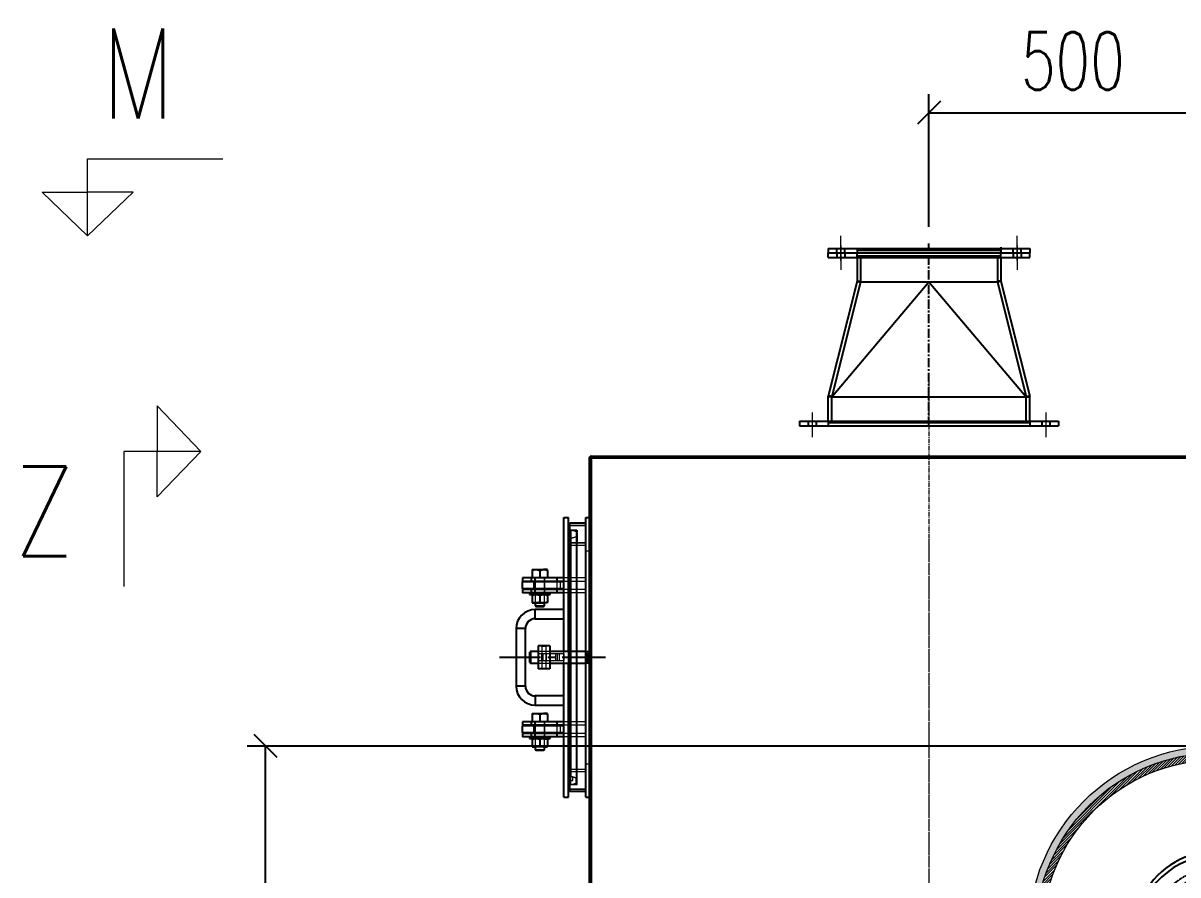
# Model space of a CAD drawing. Header units: millimetres. Extents: x -243837 to -5443, y 40 to 285140.
# Drawn here: x -74666 to -66643, y 75607 to 81523 of the extents above; entities that cross this region are included whole.
import ezdxf

# ---------------------------------------------------------------- set-up
doc = ezdxf.new("R2010")
doc.units = ezdxf.units.MM
for name, pattern in [('CENTER', [50.8, 31.75, -6.35, 6.35, -6.35]), ('CENTER2', [1.125, 0.75, -0.125, 0.125, -0.125]), ('HIDDEN', [0.375, 0.25, -0.125])]:
    doc.linetypes.add(name, pattern=pattern)
for name, color, linetype in [('1', 7, 'Continuous'), ('BOLT', 60, 'Continuous'), ('center', 1, 'CENTER2'), ('CHUTES', 161, 'Continuous'), ('Layer3', 3, 'Continuous'), ('object', 4, 'Continuous'), ('PLAN', 3, 'Continuous')]:
    doc.layers.add(name, color=color, linetype=linetype)
for name, color, linetype, lineweight in [('CEN', 1, 'CENTER', 9), ('DIM', 1, 'Continuous', 9), ('HID', 2, 'HIDDEN', 5), ('HIDDEN', 2, 'HIDDEN', 0), ('R-CENTER', 1, 'CENTER2', 5), ('R-OBJECT', 2, 'Continuous', 20), ('TEXT', 255, 'Continuous', 18)]:
    doc.layers.add(name, color=color, linetype=linetype, lineweight=lineweight)
doc.styles.add('KA', font='romans.shx', dxfattribs={"width": 0.7})
doc.dimstyles.new('Copy of rakesh4', dxfattribs={"dimscale": 160, "dimtxt": 2.5, "dimasz": 1, "dimexe": 0.8, "dimexo": 0.8, "dimgap": 1, "dimtad": 1, "dimdec": 0, "dimlfac": 0.25, "dimzin": 0, "dimdsep": 46, "dimtxsty": 'KA', "dimblk": 'OBLIQUE', "dimcen": 1.5, "dimclrd": 1, "dimclre": 1, "dimclrt": 2, "dimadec": 0, "dimazin": 0, "dimtfac": 1, "dimtdec": 0, "dimtmove": 0, "dimatfit": 2, "dimfxl": 0, "dimtolj": 1, "dimtzin": 0, "dimarcsym": 1})
doc.dimstyles.new('KAT', dxfattribs={"dimscale": 125, "dimtxt": 2.5, "dimasz": 2, "dimexe": 1, "dimexo": 0.06, "dimgap": 0.5, "dimtad": 1, "dimdec": 0, "dimzin": 0, "dimdsep": 46, "dimtxsty": 'KA', "dimcen": 1.5, "dimclrd": 1, "dimclre": 1, "dimclrt": 4, "dimadec": 0, "dimazin": 0, "dimtfac": 1, "dimtdec": 0, "dimtmove": 0, "dimatfit": 2, "dimfxl": 1.5, "dimtolj": 1, "dimtzin": 0, "dimarcsym": 0})

# ---------------------------------------------------------------- blocks, each defined once
blk = doc.blocks.new('_Oblique')
at = {"color": 0, "linetype": 'ByBlock', "lineweight": -2}
blk.add_line((-0.5, -0.5), (0.5, 0.5), dxfattribs=at)
blk = doc.blocks.new('*D303')
at = {"layer": 'DEFPOINTS', "color": 0, "transparency": 16777216}
for p in [(-66372.3, 80900.7), (-68372.3, 79980.4), (-66372.3, 76674.9)]:
    blk.add_point(p, dxfattribs=at)
at = {"layer": 'DIM', "color": 1, "lineweight": -2, "transparency": 16777216}
for p, q in [((-68372.3, 80108.4), (-68372.3, 81028.7)), ((-66372.3, 76802.9), (-66372.3, 81028.7)), ((-68372.3, 80900.7), (-66372.3, 80900.7))]:
    blk.add_line(p, q, dxfattribs=at)
at = {"layer": 'DIM', "color": 1, "lineweight": -2, "transparency": 16777216, "xscale": 160, "yscale": 160, "zscale": 160, "rotation": 180}
blk.add_blockref('_Oblique', (-68372.3, 80900.7), dxfattribs=at)
at = {"layer": 'DIM', "color": 1, "lineweight": -2, "transparency": 16777216, "xscale": 160, "yscale": 160, "zscale": 160}
blk.add_blockref('_Oblique', (-66372.3, 80900.7), dxfattribs=at)
at = {"layer": 'DIM', "color": 2, "transparency": 16777216, "insert": (-67372.3, 81260.7), "char_height": 400, "attachment_point": 5, "style": 'KA'}
blk.add_mtext('\\A1;500', dxfattribs=at)
blk = doc.blocks.new('A$C401E0738')
at = {"layer": 'Layer3'}
h = blk.add_hatch(dxfattribs=at)
h.set_pattern_fill('ANSI31', color=6, scale=30, style=0)
h.set_pattern_definition([(45, (-7321.9643, -45.3314), (-2.6516504, 2.6516504), [])])
edge = h.paths.add_edge_path()
edge.add_arc((0, 0), 57.5, 0, 360)
at = {"layer": 'center', "color": 6, "linetype": 'CENTER'}
for p, q in [((0, -168.3), (0, 157.1)), ((-145, -121.4), (-145, 45)), ((145, -117.4), (145, 45)), ((222.5, 0), (-200.7, 0)), ((-190, -151.4), (-190, -56.3)), ((190, -151.4), (190, -55.5))]:
    blk.add_line(p, q, dxfattribs=at)
at = {"layer": 'Layer3', "color": 6}
for p, q in [((-155, 45), (-155, -100)), ((-136.1, 45), (-154.9, 45)), ((-153, 54.8), (-153, 45)), ((-153, 54.8), (-145, 54.8)), ((-137, 54.8), (-145, 54.8)), ((-145, 52.8), (-145, 45)), ((-137, 54.8), (-137, 45)), ((136.1, 45), (154.9, 45)), ((137, 54.8), (137, 45)), ((137, 54.8), (145, 54.8)), ((153, 54.8), (145, 54.8)), ((145, 52.8), (145, 45)), ((153, 54.8), (153, 45)), ((155, 45), (155, -99.2)), ((-143, 3.8), (-142.9, -88.7)), ((-145, -5), (-144.9, -88.7)), ((-143, -5), (-143, -6.8)), ((143, -19.1), (142.9, -88.7)), ((145, -5), (144.9, -88.7)), ((-214, -98.8), (-214, -77.2)), ((-172, -76), (-208, -76)), ((-202, -73), (-202, -150)), ((-202, -98.8), (-202, -77.2)), ((-201, -72.8), (-201, -126)), ((-179, -72.8), (-179, -126)), ((-178, -73), (-178, -150)), ((-178, -98.8), (-178, -77.2)), ((-166, -98.8), (-166, -77.2)), ((166, -98.8), (166, -77.2)), ((208, -76), (172, -76)), ((178, -73), (178, -150)), ((178, -98.8), (178, -77.2)), ((179, -72.8), (179, -126)), ((201, -72.8), (201, -126)), ((202, -73), (202, -150)), ((202, -98.8), (202, -77.2)), ((214, -98.8), (214, -77.2)), ((-216.5, -100), (-155, -100)), ((-172, -100), (-208, -100)), ((-172, -100), (-208, -100)), ((-202, -150), (-202, -94)), ((-202, -150), (-202, -95)), ((-202, -150), (-202, -100)), ((-202, -150), (-202, -100)), ((-202, -150), (-202, -100)), ((-202, -150), (-202, -100)), ((-202, -150), (-202, -100)), ((-178, -150), (-178, -94)), ((-178, -150), (-178, -95)), ((-178, -150), (-178, -100)), ((-178, -150), (-178, -100)), ((-178, -150), (-178, -100)), ((-178, -150), (-178, -100)), ((-178, -150), (-178, -100)), ((-178, -150), (-178, -100)), ((216.5, -100), (158.6, -100)), ((216.5, -100), (158.6, -100)), ((208, -100), (172, -100)), ((208, -100), (172, -100)), ((178, -150), (178, -94)), ((178, -150), (178, -95)), ((178, -150), (178, -100)), ((178, -150), (178, -100)), ((178, -150), (178, -100)), ((178, -150), (178, -100)), ((178, -150), (178, -100)), ((202, -150), (202, -94)), ((202, -150), (202, -95)), ((202, -150), (202, -100)), ((202, -150), (202, -100)), ((202, -150), (202, -100)), ((202, -150), (202, -100)), ((202, -150), (202, -100)), ((202, -150), (202, -100)), ((-222.5, -150), (-222.5, -106)), ((-20.3, -107.4), (20.3, -107.4)), ((-20.3, -107.4), (-14.5, -150)), ((20.3, -107.4), (14.5, -150)), ((222.5, -150), (222.5, -106)), ((-201, -126), (-202, -126)), ((-179, -126), (-178, -126)), ((179, -126), (178, -126)), ((201, -126), (202, -126)), ((222.5, -150), (-222.5, -150))]:
    blk.add_line(p, q, dxfattribs=at)
at = {"layer": 'Layer3', "color": 6, "linetype": 'HIDDEN'}
for radius in [105, 83.8]:
    blk.add_circle((0, 0), radius, dxfattribs=at)
at = {"layer": 'Layer3', "color": 6}
blk.add_circle((0, 0), 57.5, dxfattribs=at)
for centre, radius, start, end in [((0, 0), 145, 359.912, 180.088), ((0, -2.8), 140.3, 276.6644, 263.3356), ((-149, 50.1), 4.85, 34.5525, 145.5355), ((-141, 50.1), 4.85, 34.5525, 145.5355), ((141, 50.1), 4.85, 34.4645, 145.4475), ((149, 50.1), 4.85, 34.4645, 145.4475), ((0, 0), 145, 189.5894, 263.6647), ((0, 0), 145, 276.3353, 350.4259), ((-208, -91.9), 15.9, 67.791, 112.209), ((-190, -118.7), 47.3, 75.2886, 104.7114), ((-190, -137.7), 61.7, 78.7901, 101.2099), ((-172, -91.9), 15.9, 67.791, 112.209), ((172, -91.9), 15.9, 67.791, 112.209), ((190, -118.7), 47.3, 75.2886, 104.7114), ((190, -137.7), 61.7, 78.7901, 101.2099), ((208, -91.9), 15.9, 67.791, 112.209), ((-216.5, -106), 6, 90, 180), ((-208, -84.1), 15.9, 247.791, 292.209), ((-190, -38.3), 61.7, 258.7901, 281.2099), ((-172, -84.1), 15.9, 247.791, 292.209), ((-160.6, -80), 20, 270, 307.9108), ((-158.6, -80), 20, 270, 307.3559), ((-153.9, -88.7), 9, 307.9108, 0.044), ((-151.9, -88.7), 9, 307.3559, 0.044), ((151.9, -88.7), 9, 179.956, 232.6441), ((153.9, -88.7), 9, 179.956, 232.0892), ((158.6, -80), 20, 232.6441, 270), ((160.6, -80), 20, 232.0892, 270), ((172, -84.1), 15.9, 247.791, 292.209), ((190, -38.3), 61.7, 258.7901, 281.2099), ((208, -84.1), 15.9, 247.791, 292.209), ((216.5, -106), 6, 0, 90), ((216.5, -106), 6, 0, 90)]:
    blk.add_arc(centre, radius, start, end, dxfattribs=at)
at = {"layer": 'Layer3', "color": 6, "linetype": 'HIDDEN'}
blk.add_arc((0, 0), 115, 280.1066, 259.8934, dxfattribs=at)
blk = doc.blocks.new('A$C5A8E6192')
at = {"linetype": 'CENTER', "lineweight": 9}
h = blk.add_hatch(dxfattribs=at)
h.set_pattern_fill('ANGLE', color=1)
h.set_pattern_definition([(0, (-1032117.4404, -179012.041), (0, 6.985), [5.08, -1.905]), (90, (-1032117.4404, -179012.041), (-6.985, 4e-16), [5.08, -1.905])])
edge = h.paths.add_edge_path(flags=17)
edge.add_arc((0, 0), 315, 0, 360)
edge = h.paths.add_edge_path()
edge.add_arc((0, 0), 327, 0, 360)
h = blk.add_hatch(dxfattribs=at)
h.set_pattern_fill('ANSI31', color=1)
h.set_pattern_definition([(45, (-1032117.4404, -179012.041), (-2.24506403, 2.24506403), [])])
edge = h.paths.add_edge_path()
edge.add_arc((0, 0), 315, 0, 360)
edge = h.paths.add_edge_path(flags=17)
edge.add_arc((0, 0), 303, 0, 360)
at = {"color": 1, "linetype": 'CENTER', "lineweight": 9}
for p, q in [((0, 370.2), (0, -367.5)), ((385.9, 0), (-417.3, 0))]:
    blk.add_line(p, q, dxfattribs=at)
at = {"lineweight": 9}
for radius in [327, 315, 303, 62.5, 57.5, 52.5]:
    blk.add_circle((0, 0), radius, dxfattribs=at)
at = {"layer": 'BOLT'}
for p, q in [((-199, -150), (-199, -160)), ((-181, -150), (-181, -160)), ((181, -150), (181, -160)), ((199, -150), (199, -160))]:
    blk.add_line(p, q, dxfattribs=at)
at = {"layer": 'CEN', "linetype": 'CENTER'}
for p, q in [((-215.2, -130), (-301.6, -130)), ((-215.2, -130), (-301.6, -130)), ((247.5, -130), (301.6, -130)), ((247.5, -130), (301.6, -130))]:
    blk.add_line(p, q, dxfattribs=at)
at = {"layer": 'CEN'}
for p, q in [((-190, -130.8), (-190, -195.2)), ((190, -130.8), (190, -195.2)), ((222.5, -130), (288.4, -130)), ((222.5, -130), (279.2, -130)), ((235.8, -130), (277.2, -130)), ((242.5, -130), (294.5, -130))]:
    blk.add_line(p, q, dxfattribs=at)
at = {"layer": 'HID'}
for p, q in [((263.8, -122), (242.5, -122)), ((263.8, -138), (279.2, -138))]:
    blk.add_line(p, q, dxfattribs=at)
at = {"layer": 'PLAN'}
for p, q in [((-289.9, -141.2), (-289.9, -118.7)), ((-289.9, -141.2), (-289.9, -118.7)), ((-280.1, -115), (-288.8, -115)), ((-280.1, -115), (-288.8, -115)), ((-280.1, -118.1), (-280.1, -115)), ((-280.1, -145), (-280.1, -115)), ((-280.1, -118.1), (-280.1, -115)), ((-279.2, -118.1), (-280.1, -118.1)), ((-279.2, -118.1), (-280.1, -118.1)), ((-279.2, -141.8), (-279.2, -118.1)), ((-279.2, -141.8), (-279.2, -118.1)), ((279.2, -141.8), (279.2, -118.1)), ((279.2, -118.1), (280.1, -118.1)), ((279.2, -141.8), (279.2, -118.1)), ((279.2, -118.1), (280.1, -118.1)), ((280.1, -115), (288.8, -115)), ((280.1, -118.1), (280.1, -115)), ((280.1, -145), (280.1, -115)), ((280.1, -115), (288.8, -115)), ((280.1, -118.1), (280.1, -115)), ((289.9, -141.2), (289.9, -118.7)), ((289.9, -141.2), (289.9, -118.7)), ((-242.5, -130), (-294.5, -130)), ((-280.1, -122.5), (-288.8, -122.5)), ((-280.1, -122.5), (-288.8, -122.5)), ((-280.1, -137.5), (-288.8, -137.5)), ((-280.1, -137.5), (-288.8, -137.5)), ((-222.5, -130), (-288.4, -130)), ((-263.8, -122), (-279.2, -122)), ((-279.2, -122), (-279.2, -138)), ((-279.2, -122), (-279.2, -138)), ((-222.5, -123.6), (-279.2, -123.6)), ((-222.5, -130), (-279.2, -130)), ((-222.5, -136.4), (-279.2, -136.4)), ((-263.8, -138), (-279.2, -138)), ((-235.8, -130), (-277.2, -130)), ((-263.8, -122), (-242.5, -122)), ((-263.8, -138), (-242.5, -138)), ((-223.3, -122), (-242.5, -122)), ((-223.3, -138), (-242.5, -138)), ((-223.3, -122), (-223.3, -138)), ((-222.5, -123.6), (-223.3, -122)), ((-222.5, -136.4), (-223.3, -138)), ((-222.5, -123.6), (-222.5, -136.4)), ((222.5, -123.6), (223.3, -122)), ((222.5, -123.6), (279.2, -123.6)), ((222.5, -123.6), (222.5, -136.4)), ((222.5, -136.4), (279.2, -136.4)), ((222.5, -136.4), (223.3, -138)), ((223.3, -122), (242.5, -122)), ((223.3, -122), (223.3, -138)), ((223.3, -138), (242.5, -138)), ((263.8, -138), (242.5, -138)), ((263.8, -122), (279.2, -122)), ((279.2, -122), (279.2, -138)), ((279.2, -122), (279.2, -138)), ((280.1, -122.5), (288.8, -122.5)), ((280.1, -122.5), (288.8, -122.5)), ((280.1, -137.5), (288.8, -137.5)), ((280.1, -137.5), (288.8, -137.5)), ((-280.1, -145), (-288.8, -145)), ((-279.2, -141.8), (-280.1, -141.8)), ((-280.1, -141.8), (-280.1, -145)), ((-279.2, -141.8), (-280.1, -141.8)), ((279.2, -141.8), (280.1, -141.8)), ((279.2, -141.8), (280.1, -141.8)), ((280.1, -141.8), (280.1, -145)), ((280.1, -145), (288.8, -145))]:
    blk.add_line(p, q, dxfattribs=at)
for points in [[(-242.5, -150), (-242.5, -105), (-258.5, -105), (-258.5, -150)], [(242.5, -150), (242.5, -105), (258.5, -105), (258.5, -150)]]:
    blk.add_lwpolyline(points, dxfattribs=at)
blk.add_lwpolyline([(269.7, -150), (269.7, -160), (-269.8, -160), (-269.8, -150)], close=True, dxfattribs=at)
for centre, major_axis, start_param, end_param in [((-283, -118.7), (-4.89, 4.89), 0.211757, 1.359039), ((-283, -118.7), (-4.89, 4.89), 0.211757, 1.359039), ((-263.9, -130), (-26, 0), -0.292066, 0.29362), ((-263.9, -130), (-26, 0), -0.292066, 0.29362), ((-283, -141.2), (-4.89, 4.89), 0.211757, 1.359039)]:
    blk.add_ellipse(centre, major_axis=major_axis, ratio=1, start_param=start_param, end_param=end_param, dxfattribs=at)
at = {"layer": 'PLAN', "extrusion": (0, 0, -1)}
for centre, major_axis, start_param, end_param in [((283, -118.7), (4.89, 4.89), 0.211757, 1.359039), ((283, -118.7), (4.89, 4.89), 0.211757, 1.359039), ((263.9, -130), (26, 0), -0.292066, 0.29362), ((263.9, -130), (26, 0), -0.292066, 0.29362), ((283, -141.2), (4.89, 4.89), 0.211757, 1.359039)]:
    blk.add_ellipse(centre, major_axis=major_axis, ratio=1, start_param=start_param, end_param=end_param, dxfattribs=at)
blk.add_blockref('A$C401E0738', (0, 0))
blk = doc.blocks.new('FDFDFGDFG')
at = {"layer": 'CHUTES'}
h = blk.add_hatch(dxfattribs=at)
h.set_pattern_fill('ANSI31', color=256, angle=-90, style=0)
h.set_pattern_definition([(315, (-7867486.47078, -2845132.91352), (0.0883883476483, 0.0883883476483), [])])
h.paths.add_polyline_path([(138, 1612.2), (135, 1612.2), (138, 1615.2)])
at = {"layer": 'CEN', "ltscale": 0.25}
blk.add_line((725, 1759.9, 0), (725, -539.6, 0), dxfattribs=at)
at = {"layer": 'center', "ltscale": 100}
blk.add_line((162.9, 1266, 0), (-21, 1266, 0), dxfattribs=at)
at = {"layer": 'CHUTES'}
for p, q in [((138, 1615.2, 0), (135, 1612.2, 0)), ((135, 1612.2, 0), (138, 1615.2, 0)), ((138, 1612.2, 0), (135, 1612.2, 0)), ((138, 1612.2, 0), (135, 1612.2, 0)), ((135, 1612.2, 0), (135, 792, 0)), ((138, 1612.2, 0), (138, 1615.2, 0)), ((138, 1612.2, 0), (138, 1615.2, 0)), ((138, 1615.2, 0), (1575, 1615.2, 0)), ((138, 1615.2, 0), (138, 851, 0)), ((138, 1612.2, 0), (1516, 1612.2, 0))]:
    blk.add_line(p, q, dxfattribs=at)
at = {"layer": 'HIDDEN'}
for p, q in [((103, 1487, 0), (99, 1487, 0)), ((103, 1487, 0), (99, 1487, 0)), ((101, 1495, 0), (129, 1495, 0)), ((129, 1495, 0), (101, 1495, 0)), ((103, 1487, 0), (103, 1465, 0)), ((114, 1484, 0), (103, 1487, 0)), ((114, 1487, 0), (103, 1487, 0)), ((103, 1487, 0), (103, 1059, 0)), ((112, 1484.5, 0), (103, 1487, 0)), ((112, 1484.5, 0), (112, 1056.5, 0)), ((114, 1487, 0), (114, 1484, 0)), ((99, 1473, 0), (103, 1473, 0)), ((99, 1473, 0), (103, 1473, 0)), ((101, 1465, 0), (129, 1465, 0)), ((129, 1465, 0), (101, 1465, 0)), ((103, 1473, 0), (114, 1476, 0)), ((103, 1473, 0), (112, 1475.5, 0)), ((103, 1067, 0), (103, 1465, 0)), ((114, 1484, 0), (114, 1465, 0)), ((114, 1067, 0), (114, 1465, 0)), ((101, 1461, 0), (129, 1461, 0)), ((129, 1451, 0), (135, 1451, 0)), ((135, 1441, 0), (139, 1441, 0)), ((34.9, 1398, 0), (34.9, 1404, 0)), ((40, 1404, 0), (40, 1398, 0)), ((40, 1397, 0), (40, 1385, 0)), ((41, 1404, 0), (41, 1398, 0)), ((41, 1397, 0), (41, 1385, 0)), ((57, 1398, 0), (57, 1404, 0)), ((57, 1385, 0), (57, 1397, 0)), ((58, 1398, 0), (58, 1404, 0)), ((58, 1385, 0), (58, 1397, 0)), ((79, 1385, 0), (79, 1397, 0)), ((85, 1385, 0), (85, 1397, 0)), ((129, 1404, 0), (91, 1404, 0)), ((129, 1398, 0), (91, 1398, 0)), ((34.9, 1378, 0), (34.9, 1384, 0)), ((40, 1384, 0), (40, 1378, 0)), ((40, 1378, 0), (40, 1375, 0)), ((41, 1384, 0), (41, 1360.6, 0)), ((41, 1375, 0), (41, 1360.6, 0)), ((57, 1360.6, 0), (57, 1384, 0)), ((57, 1360.6, 0), (57, 1375, 0)), ((58, 1378, 0), (58, 1384, 0)), ((58, 1375, 0), (58, 1378, 0)), ((129, 1384, 0), (91, 1384, 0)), ((129, 1378, 0), (91, 1378, 0)), ((41, 1349, 0), (41, 1333, 0)), ((8, 1316, 0), (24, 1316, 0)), ((52.3, 1286, 0), (52.3, 1272.2, 0)), ((53.3, 1286, 0), (52.3, 1285, 0)), ((56.3, 1285, 0), (52.3, 1285, 0)), ((52.3, 1285, 0), (52.3, 1247, 0)), ((60.3, 1285, 0), (56.3, 1285, 0)), ((60.3, 1285, 0), (59.3, 1286, 0)), ((60.3, 1272.2, 0), (60.3, 1286, 0)), ((60.3, 1247, 0), (60.3, 1285, 0)), ((66.3, 1276, 0), (46.3, 1276, 0)), ((66.3, 1276, 0), (46.3, 1276, 0)), ((66.3, 1272.2, 0), (46.3, 1272.2, 0)), ((46.3, 1260, 0), (46.3, 1272, 0)), ((55.1, 1272, 0), (46.3, 1272, 0)), ((52, 1272, 0), (52, 1260, 0)), ((54.3, 1260, 0), (54.3, 1272, 0)), ((55.1, 1260, 0), (55.1, 1272, 0)), ((76.7, 1272, 0), (55.1, 1272, 0)), ((60.5, 1260, 0), (60.5, 1272, 0)), ((76.7, 1260, 0), (76.7, 1272, 0)), ((91, 1272, 0), (76.7, 1272, 0)), ((79.7, 1260, 0), (79.7, 1272, 0)), ((79.9, 1260, 0), (79.9, 1272, 0)), ((83, 1260, 0), (83, 1272, 0)), ((91, 1256, 0), (91, 1276, 0)), ((91.3, 1272, 0), (91, 1272, 0)), ((91.3, 1260, 0), (91.3, 1272, 0)), ((99, 1256, 0), (99, 1276, 0)), ((101, 1256, 0), (101, 1276, 0)), ((135, 1276, 0), (129, 1276, 0)), ((131, 1276, 0), (129, 1276, 0)), ((131, 1256, 0), (131, 1276, 0)), ((132, 1275, 0), (131, 1276, 0)), ((132, 1275, 0), (132, 1257, 0)), ((55.1, 1260, 0), (46.3, 1260, 0)), ((66.3, 1259.7, 0), (46.3, 1259.7, 0)), ((46.3, 1256, 0), (66.3, 1256, 0)), ((46.3, 1256, 0), (66.3, 1256, 0)), ((52.3, 1259.7, 0), (52.3, 1246, 0)), ((52.3, 1247, 0), (56.3, 1247, 0)), ((52.3, 1247, 0), (53.3, 1246, 0)), ((76.7, 1260, 0), (55.1, 1260, 0)), ((56.3, 1247, 0), (60.3, 1247, 0)), ((59.3, 1246, 0), (60.3, 1247, 0)), ((60.3, 1246, 0), (60.3, 1259.7, 0)), ((91, 1260, 0), (76.7, 1260, 0)), ((91.3, 1260, 0), (91, 1260, 0)), ((129, 1256, 0), (135, 1256, 0)), ((129, 1256, 0), (131, 1256, 0)), ((131, 1256, 0), (132, 1257, 0)), ((8, 1216, 0), (24, 1216, 0)), ((41, 1183, 0), (41, 1199, 0)), ((34.9, 1148, 0), (34.9, 1154, 0)), ((40, 1154, 0), (40, 1148, 0)), ((40, 1147, 0), (40, 1135, 0)), ((41, 1154, 0), (41, 1148, 0)), ((41, 1147, 0), (41, 1135, 0)), ((57, 1148, 0), (57, 1154, 0)), ((57, 1135, 0), (57, 1147, 0)), ((58, 1148, 0), (58, 1154, 0)), ((58, 1135, 0), (58, 1147, 0)), ((79, 1135, 0), (79, 1147, 0)), ((85, 1135, 0), (85, 1147, 0)), ((129, 1154, 0), (91, 1154, 0)), ((129, 1148, 0), (91, 1148, 0)), ((34.9, 1128, 0), (34.9, 1134, 0)), ((40, 1134, 0), (40, 1128, 0)), ((40, 1128, 0), (40, 1125, 0)), ((41, 1134, 0), (41, 1110.6, 0)), ((41, 1125, 0), (41, 1110.6, 0)), ((57, 1110.6, 0), (57, 1134, 0)), ((57, 1110.6, 0), (57, 1125, 0)), ((58, 1128, 0), (58, 1134, 0)), ((58, 1125, 0), (58, 1128, 0)), ((129, 1134, 0), (91, 1134, 0)), ((129, 1128, 0), (91, 1128, 0)), ((135, 1091, 0), (139, 1091, 0)), ((129, 1071, 0), (101, 1071, 0)), ((129, 1067, 0), (101, 1067, 0)), ((129, 1067, 0), (101, 1067, 0)), ((103, 1045, 0), (103, 1067, 0)), ((114, 1048, 0), (114, 1067, 0)), ((129, 1081, 0), (135, 1081, 0)), ((103, 1059, 0), (99, 1059, 0)), ((99, 1059, 0), (103, 1059, 0)), ((99, 1052, 0), (106.6, 1052, 0)), ((99, 1045, 0), (103, 1045, 0)), ((99, 1045, 0), (103, 1045, 0)), ((114, 1056, 0), (103, 1059, 0)), ((112, 1056.5, 0), (103, 1059, 0)), ((103, 1045, 0), (114, 1048, 0)), ((103, 1045, 0), (112, 1047.5, 0)), ((103, 1045, 0), (114, 1045, 0)), ((106.6, 1052, 0), (106.6, 1058, 0)), ((112, 1047.5, 0), (112, 1056.5, 0)), ((114, 1045, 0), (114, 1048, 0)), ((129, 1037, 0), (101, 1037, 0)), ((101, 1037, 0), (129, 1037, 0))]:
    blk.add_line(p, q, dxfattribs=at)
at = {"layer": 'object'}
for p, q in [((91, 1276, 0), (91, 1509, 0)), ((91, 1509, 0), (99, 1509, 0)), ((99, 1276, 0), (99, 1509, 0)), ((129, 1509, 0), (135, 1509, 0)), ((129, 1023, 0), (129, 1509, 0)), ((101, 1495, 0), (99, 1495, 0)), ((101, 1276, 0), (101, 1499, 0)), ((129, 1499, 0), (101, 1499, 0)), ((99, 1465, 0), (101, 1465, 0)), ((101, 1465, 0), (99, 1465, 0)), ((35.5, 1418.4, 0), (35.5, 1417.1, 0)), ((35.5, 1418.4, 0), (42.2, 1418.4, 0)), ((35.5, 1417.1, 0), (35.5, 1404, 0)), ((42.2, 1418.4, 0), (55.7, 1418.4, 0)), ((49, 1417.1, 0), (49, 1404, 0)), ((62.5, 1418.4, 0), (55.7, 1418.4, 0)), ((62.5, 1417.1, 0), (62.5, 1418.4, 0)), ((62.5, 1417.1, 0), (62.5, 1404, 0)), ((19, 1404, 0), (19, 1398, 0)), ((34.9, 1404, 0), (19, 1404, 0)), ((34.9, 1398, 0), (19, 1398, 0)), ((19, 1385, 0), (19, 1397, 0)), ((39, 1397, 0), (19, 1397, 0)), ((39, 1385, 0), (19, 1385, 0)), ((34.9, 1398, 0), (34.9, 1404, 0)), ((79, 1404, 0), (34.9, 1404, 0)), ((79, 1398, 0), (34.9, 1398, 0)), ((39, 1385, 0), (39, 1397, 0)), ((91, 1397, 0), (39, 1397, 0)), ((91, 1385, 0), (39, 1385, 0)), ((41, 1398, 0), (41, 1397, 0)), ((41, 1385, 0), (41, 1384, 0)), ((57, 1397, 0), (57, 1398, 0)), ((57, 1384, 0), (57, 1385, 0)), ((79, 1398, 0), (79, 1404, 0)), ((91, 1404, 0), (79, 1404, 0)), ((91, 1398, 0), (79, 1398, 0)), ((19, 1384, 0), (19, 1378, 0)), ((34.9, 1384, 0), (19, 1384, 0)), ((34.9, 1378, 0), (19, 1378, 0)), ((31, 1378, 0), (31, 1375, 0)), ((31, 1375, 0), (67, 1375, 0)), ((34.9, 1378, 0), (34.9, 1384, 0)), ((79, 1384, 0), (34.9, 1384, 0)), ((79, 1378, 0), (34.9, 1378, 0)), ((35.5, 1375, 0), (35.5, 1373.7, 0)), ((35.5, 1373.7, 0), (35.5, 1361.8, 0)), ((49, 1373.7, 0), (49, 1361.8, 0)), ((62.5, 1373.7, 0), (62.5, 1375, 0)), ((62.5, 1373.7, 0), (62.5, 1361.8, 0)), ((67, 1375, 0), (67, 1378, 0)), ((79, 1378, 0), (79, 1384, 0)), ((91, 1384, 0), (79, 1384, 0)), ((91, 1378, 0), (79, 1378, 0)), ((35.5, 1361.8, 0), (35.5, 1360.6, 0)), ((35.5, 1360.6, 0), (42.2, 1360.6, 0)), ((41, 1360.6, 0), (41, 1355.5, 0)), ((41, 1355.5, 0), (42.5, 1354, 0)), ((41, 1355.5, 0), (57, 1355.5, 0)), ((91, 1349, 0), (41, 1349, 0)), ((41, 1333, 0), (41, 1349, 0)), ((42.2, 1360.6, 0), (55.7, 1360.6, 0)), ((55.5, 1354, 0), (42.5, 1354, 0)), ((55.5, 1354, 0), (57, 1355.5, 0)), ((62.5, 1360.6, 0), (55.7, 1360.6, 0)), ((57, 1355.5, 0), (57, 1360.6, 0)), ((62.5, 1360.6, 0), (62.5, 1361.8, 0)), ((41, 1333, 0), (91, 1333, 0)), ((8, 1316, 0), (8, 1216, 0)), ((24, 1316, 0), (8, 1316, 0)), ((24, 1216, 0), (24, 1316, 0)), ((66.3, 1286, 0), (46.3, 1286, 0)), ((46.3, 1286, 0), (46.3, 1246, 0)), ((66.3, 1286, 0), (66.3, 1246, 0)), ((33, 1276, 0), (32, 1275, 0)), ((32, 1257, 0), (32, 1275, 0)), ((46.3, 1276, 0), (33, 1276, 0)), ((33, 1276, 0), (33, 1256, 0)), ((129, 1276, 0), (66.3, 1276, 0)), ((32, 1257, 0), (33, 1256, 0)), ((33, 1256, 0), (46.3, 1256, 0)), ((66.3, 1246, 0), (46.3, 1246, 0)), ((66.3, 1256, 0), (129, 1256, 0)), ((91, 1023, 0), (91, 1256, 0)), ((99, 1023, 0), (99, 1256, 0)), ((101, 1033, 0), (101, 1256, 0)), ((24, 1216, 0), (8, 1216, 0)), ((91, 1199, 0), (41, 1199, 0)), ((41, 1199, 0), (41, 1183, 0)), ((35.5, 1168.4, 0), (35.5, 1167.1, 0)), ((35.5, 1168.4, 0), (42.2, 1168.4, 0)), ((35.5, 1167.1, 0), (35.5, 1154, 0)), ((41, 1183, 0), (91, 1183, 0)), ((42.2, 1168.4, 0), (55.7, 1168.4, 0)), ((49, 1167.1, 0), (49, 1154, 0)), ((62.5, 1168.4, 0), (55.7, 1168.4, 0)), ((62.5, 1167.1, 0), (62.5, 1168.4, 0)), ((62.5, 1167.1, 0), (62.5, 1154, 0)), ((19, 1154, 0), (19, 1148, 0)), ((34.9, 1154, 0), (19, 1154, 0)), ((34.9, 1148, 0), (19, 1148, 0)), ((19, 1135, 0), (19, 1147, 0)), ((39, 1147, 0), (19, 1147, 0)), ((34.9, 1148, 0), (34.9, 1154, 0)), ((79, 1154, 0), (34.9, 1154, 0)), ((79, 1148, 0), (34.9, 1148, 0)), ((39, 1135, 0), (39, 1147, 0)), ((91, 1147, 0), (39, 1147, 0)), ((41, 1148, 0), (41, 1147, 0)), ((57, 1147, 0), (57, 1148, 0)), ((79, 1148, 0), (79, 1154, 0)), ((91, 1154, 0), (79, 1154, 0)), ((91, 1148, 0), (79, 1148, 0)), ((39, 1135, 0), (19, 1135, 0)), ((19, 1134, 0), (19, 1128, 0)), ((34.9, 1134, 0), (19, 1134, 0)), ((34.9, 1128, 0), (19, 1128, 0)), ((31, 1128, 0), (31, 1125, 0)), ((31, 1125, 0), (67, 1125, 0)), ((34.9, 1128, 0), (34.9, 1134, 0)), ((79, 1134, 0), (34.9, 1134, 0)), ((79, 1128, 0), (34.9, 1128, 0)), ((35.5, 1125, 0), (35.5, 1123.7, 0)), ((35.5, 1123.7, 0), (35.5, 1111.8, 0)), ((91, 1135, 0), (39, 1135, 0)), ((41, 1135, 0), (41, 1134, 0)), ((49, 1123.7, 0), (49, 1111.8, 0)), ((57, 1134, 0), (57, 1135, 0)), ((62.5, 1123.7, 0), (62.5, 1125, 0)), ((62.5, 1123.7, 0), (62.5, 1111.8, 0)), ((67, 1125, 0), (67, 1128, 0)), ((79, 1128, 0), (79, 1134, 0)), ((91, 1134, 0), (79, 1134, 0)), ((91, 1128, 0), (79, 1128, 0)), ((35.5, 1111.8, 0), (35.5, 1110.6, 0)), ((35.5, 1110.6, 0), (42.2, 1110.6, 0)), ((41, 1110.6, 0), (41, 1105.5, 0)), ((41, 1105.5, 0), (42.5, 1104, 0)), ((41, 1105.5, 0), (57, 1105.5, 0)), ((55.7, 1110.6, 0), (42.2, 1110.6, 0)), ((55.5, 1104, 0), (42.5, 1104, 0)), ((55.5, 1104, 0), (57, 1105.5, 0)), ((55.7, 1110.6, 0), (62.5, 1110.6, 0)), ((57, 1105.5, 0), (57, 1110.6, 0)), ((62.5, 1110.6, 0), (62.5, 1111.8, 0)), ((101, 1067, 0), (99, 1067, 0)), ((101, 1067, 0), (99, 1067, 0)), ((99, 1037, 0), (101, 1037, 0)), ((129, 1033, 0), (101, 1033, 0)), ((91, 1023, 0), (99, 1023, 0)), ((129, 1023, 0), (135, 1023, 0))]:
    blk.add_line(p, q, dxfattribs=at)
at = {"layer": 'object', "elevation": 0, "flags": 128}
for points in [[(35.5, 1417.1), (38.8, 1418), (42.2, 1418.4)], [(42.2, 1418.4), (42.7, 1418.3), (45.9, 1418), (49, 1417.1)], [(49, 1417.1), (52.3, 1418), (55.7, 1418.4)], [(55.7, 1418.4), (56.2, 1418.3), (59.4, 1418), (62.5, 1417.1)], [(35.5, 1373.7), (38.8, 1374.6), (42.2, 1375)], [(42.2, 1375), (42.7, 1374.9), (45.9, 1374.6), (49, 1373.7)], [(49, 1373.7), (52.3, 1374.6), (55.7, 1375)], [(55.7, 1375), (56.2, 1374.9), (59.4, 1374.6), (62.5, 1373.7)], [(42.2, 1360.6), (41.8, 1360.6), (38.6, 1360.9), (35.5, 1361.8)], [(49, 1361.8), (45.7, 1360.9), (42.2, 1360.6)], [(55.7, 1360.6), (55.3, 1360.6), (52.1, 1360.9), (49, 1361.8)], [(62.5, 1361.8), (59.2, 1360.9), (55.7, 1360.6)], [(35.5, 1167.1), (38.8, 1168), (42.2, 1168.4)], [(42.2, 1168.4), (42.7, 1168.3), (45.9, 1168), (49, 1167.1)], [(49, 1167.1), (52.3, 1168), (55.7, 1168.4)], [(55.7, 1168.4), (56.2, 1168.3), (59.4, 1168), (62.5, 1167.1)], [(35.5, 1123.7), (38.8, 1124.6), (42.2, 1125)], [(42.2, 1125), (42.7, 1124.9), (45.9, 1124.6), (49, 1123.7)], [(49, 1123.7), (53.9, 1124.9), (55.7, 1125)], [(55.7, 1125), (58.3, 1124.8), (60.8, 1124.3), (62.5, 1123.7)], [(42.2, 1110.6), (41.8, 1110.6), (38.6, 1110.9), (35.5, 1111.8)], [(49, 1111.8), (45.7, 1110.9), (42.2, 1110.6)], [(55.7, 1110.6), (53.9, 1110.7), (49, 1111.8)], [(62.5, 1111.8), (60.8, 1111.2), (58.3, 1110.7), (55.7, 1110.6)]]:
    blk.add_lwpolyline(points, dxfattribs=at)
at = {"layer": 'object'}
for centre, radius, start, end in [((41, 1316, 0), 33, 90, 180), ((41, 1316, 0), 17, 90, 180), ((41, 1216, 0), 33, 180, 270), ((41, 1216, 0), 17, 180, 270)]:
    blk.add_arc(centre, radius, start, end, dxfattribs=at)
blk.add_blockref('A$C5A8E6192', (1225, 785, 0))
blk = doc.blocks.new('FDGDFGDFGDGD')
for p, q in [((-175, 308), (-175, 300)), ((-175, 308), (175, 308)), ((-160, 300), (-160, 308)), ((-146, 300), (-146, 308)), ((-125, 308), (-125, 300)), ((-125, 305), (125, 305)), ((-119, 308), (-119, 305)), ((119, 308), (119, 305)), ((125, 310), (125, 300)), ((146, 300), (146, 308)), ((160, 300), (160, 308)), ((175, 308), (175, 300)), ((-175, 292), (-175, 300)), ((-175, 300), (175, 300)), ((-175, 300), (175, 300)), ((-175, 292), (175, 292)), ((-160, 300), (-160, 292)), ((-146, 300), (-146, 292)), ((-125, 292), (-125, 300)), ((-125, 295), (125, 295)), ((-125, 292), (-125, 251.1)), ((-119, 292), (-119, 295)), ((-119, 292), (-119, 250)), ((119, 292), (119, 295)), ((119, 292), (119, 250)), ((125, 290), (125, 300)), ((125, 292), (125, 251.1)), ((146, 300), (146, 292)), ((160, 300), (160, 292)), ((175, 292), (175, 300)), ((-125, 251.1), (-175, 51.1)), ((-169, 50), (0, 250)), ((-119, 250), (-169, 50)), ((-125, 251.1), (-119, 251.1)), ((-125, 251.1), (-119.4, 249)), ((-119, 250), (119, 250)), ((0, 250), (169, 50)), ((125, 251.1), (119, 251.1)), ((119, 250), (169, 50)), ((125, 251.1), (119.4, 249)), ((125, 251.1), (175, 51.1)), ((-175, 8), (-175, 51.1)), ((-169, 50), (-175, 50)), ((-169, 50), (-174.6, 52.2)), ((-169, 50), (169, 50)), ((-169, 8), (-169, 50)), ((169, 50), (174.6, 52.2)), ((169, 8), (169, 50)), ((169, 50), (175, 50)), ((175, 8), (175, 51.1)), ((-225, 8), (225, 8)), ((-225, 8), (-225, 0)), ((-225, 0), (225, 0)), ((-210, 8), (-210, 0)), ((-196, 8), (-196, 0)), ((-175, 8), (-175, 0)), ((175, 5), (-175, 5)), ((-169, 8), (-169, 5)), ((169, 8), (169, 5)), ((175, 8), (175, 0)), ((196, 8), (196, 0)), ((210, 8), (210, 0)), ((225, 8), (225, 0))]:
    blk.add_line(p, q)
at = {"color": 1, "linetype": 'CENTER', "ltscale": 0.5}
blk.add_line((0, 0), (0, 316.4), dxfattribs=at)
at = {"layer": '1', "color": 34, "lineweight": 0, "ltscale": 0.2}
for p, q in [((-153, 287.1), (-153, 329.6)), ((153, 287.1), (153, 329.6)), ((-153, 312.9), (-153, 270.4)), ((153, 312.9), (153, 270.4)), ((-203, 22.9), (-203, -19.6)), ((203, 22.9), (203, -19.6))]:
    blk.add_line(p, q, dxfattribs=at)
blk = doc.blocks.new('*D312')
at = {"layer": 'DEFPOINTS', "color": 0, "transparency": 16777216}
for p in [(-72981.1, 76502.3), (-66372.3, 76502.3, -478.4), (-72062, 72102, 199.1)]:
    blk.add_point(p, dxfattribs=at)
at = {"layer": 'DIM', "color": 1, "lineweight": -2, "transparency": 16777216}
for p, q in [((-66500.3, 76502.3), (-73109.1, 76502.3)), ((-72981.1, 72102), (-72981.1, 76502.3)), ((-72190, 72102), (-73109.1, 72102))]:
    blk.add_line(p, q, dxfattribs=at)
at = {"layer": 'DIM', "color": 1, "lineweight": -2, "transparency": 16777216, "xscale": 160, "yscale": 160, "zscale": 160}
for p, rotation in [((-72981.1, 76502.3), 90), ((-72981.1, 72102), 270)]:
    blk.add_blockref('_Oblique', p, dxfattribs=dict(at, rotation=rotation))
at = {"layer": 'DIM', "color": 2, "transparency": 16777216, "insert": (-73341.1, 74302.2), "char_height": 400, "attachment_point": 5, "rotation": 90, "style": 'KA'}
blk.add_mtext('\\A1;1100', dxfattribs=at)
blk = doc.blocks.new('*D270')
at = {"color": 1, "lineweight": -2, "transparency": 16777216}
for p, q in [((-65601.2, 76250.5), (-65013.8, 77055.2)), ((-65013.8, 77055.2), (-64180.5, 77055.2)), ((-66996.1, 74339.4), (-65748.6, 76048.6))]:
    blk.add_line(p, q, dxfattribs=at)
at = {"color": 1, "transparency": 16777216}
for points in [[(-65782.2, 76073.2), (-65714.9, 76024), (-65601.2, 76250.5)], [(-67029.7, 74364), (-66962.4, 74314.9), (-67143.5, 74137.5)]]:
    blk.add_solid(points, dxfattribs=at)
at = {"layer": 'DEFPOINTS', "color": 0, "transparency": 16777216}
for p in [(-65601.2, 76250.5), (-67143.5, 74137.5)]:
    blk.add_point(p, dxfattribs=at)
at = {"color": 4, "transparency": 16777216, "insert": (-64565.9, 77273.9), "char_height": 312.5, "attachment_point": 5, "style": 'KA'}
blk.add_mtext('\\A1;∅654', dxfattribs=at)

msp = doc.modelspace()

# ---------------------------------------------------------------- linework, layer by layer
at = {"layer": 'R-CENTER', "linetype": 'CENTER', "ltscale": 5}
msp.add_line((-68373.41, 77937.31, 814.13), (-68373.41, 69391.63, 814.13), dxfattribs=at)
at = {"layer": 'R-OBJECT'}
for p, q in [((-74218, 80044.55, -513.43), (-74218, 80581.11, -513.43)), ((-74218, 80581.11, -513.43), (-73279.13, 80581.11, -513.43)), ((-74218, 80044.55, -513.43), (-74534.68, 80349.36, -513.43)), ((-74534.68, 80349.36, -513.43), (-74218, 80349.36, -513.43)), ((-74218, 80044.55, -513.43), (-73901.33, 80349.36, -513.43)), ((-73901.33, 80349.36, -513.43), (-74218, 80349.36, -513.43))]:
    msp.add_line(p, q, dxfattribs=at)
at = {"layer": 'TEXT', "ltscale": 10}
for p, q in [((-73430.47, 78548.83, 775.75), (-73735.28, 78865.51, 775.75)), ((-73735.28, 78865.51, 775.75), (-73735.28, 78548.83, 775.75)), ((-73430.47, 78548.83, 775.75), (-73967.03, 78548.83, 775.75)), ((-73967.03, 78548.83, 775.75), (-73967.03, 77609.97, 775.75)), ((-73430.47, 78548.83, 775.75), (-73735.28, 78232.16, 775.75)), ((-73735.28, 78232.16, 775.75), (-73735.28, 78548.83, 775.75))]:
    msp.add_line(p, q, dxfattribs=at)

# ---------------------------------------------------------------- block references
at = {"xscale": 4, "yscale": 4, "zscale": 4}
msp.add_blockref('FDGDFGDFGDGD', (-68372.32, 78726.77, 775.75), dxfattribs=at)
at = {"layer": 'R-OBJECT', "xscale": 4, "yscale": 4, "zscale": 4}
msp.add_blockref('FDFDFGDFG', (-71272.32, 72054.03, 775.75), dxfattribs=at)

# ---------------------------------------------------------------- texts
at = {"layer": 'R-OBJECT', "color": 2, "ltscale": 10, "insert": (-73867.21, 81173.42, -513.43), "char_height": 624, "attachment_point": 5, "style": 'KA'}
msp.add_mtext('\\A1;{\\W0.8;M}', dxfattribs=at)
at = {"layer": 'TEXT', "color": 2, "ltscale": 10, "insert": (-74516.34, 78132.43, 775.75), "char_height": 624, "attachment_point": 5, "style": 'KA'}
msp.add_mtext('\\A1;{\\W0.8;Z}', dxfattribs=at)

# ---------------------------------------------------------------- dimensions: what is measured, and where the dimension line sits
dim = msp.add_diameter_dim_2p(p1=(-67143.47, 74137.52, 775.75), p2=(-65601.17, 76250.52, 775.75), dimstyle='KAT', override={"dimtoh": 1, "dimlfac": 0.25})
dim.commit()
dim.dimension.update_dxf_attribs({"geometry": '*D270', "text_midpoint": (-64565.91, 77055.19, 775.75), "dimtype": 163})
at = {"layer": 'DIM'}
dim = msp.add_linear_dim(base=(-66372.32, 80900.68, 775.75), p1=(-68372.32, 79980.35, 775.75), p2=(-66372.32, 76674.94, 775.75), dimstyle='Copy of rakesh4', dxfattribs=at)
dim.commit()
dim.dimension.update_dxf_attribs({"geometry": '*D303', "text_midpoint": (-67372.32, 80900.68, 775.75), "dimtype": 160})
dim = msp.add_linear_dim(base=(-72981.09, 76502.33, 1254.15), p1=(-72062.05, 72102.01, 1453.27), p2=(-66372.32, 76502.33, 775.75), angle=90, dimstyle='Copy of rakesh4', dxfattribs=at)
dim.commit()
dim.dimension.update_dxf_attribs({"geometry": '*D312', "text_midpoint": (-73341.09, 74302.17, 1254.15)})

doc.saveas('drawing.dxf')
